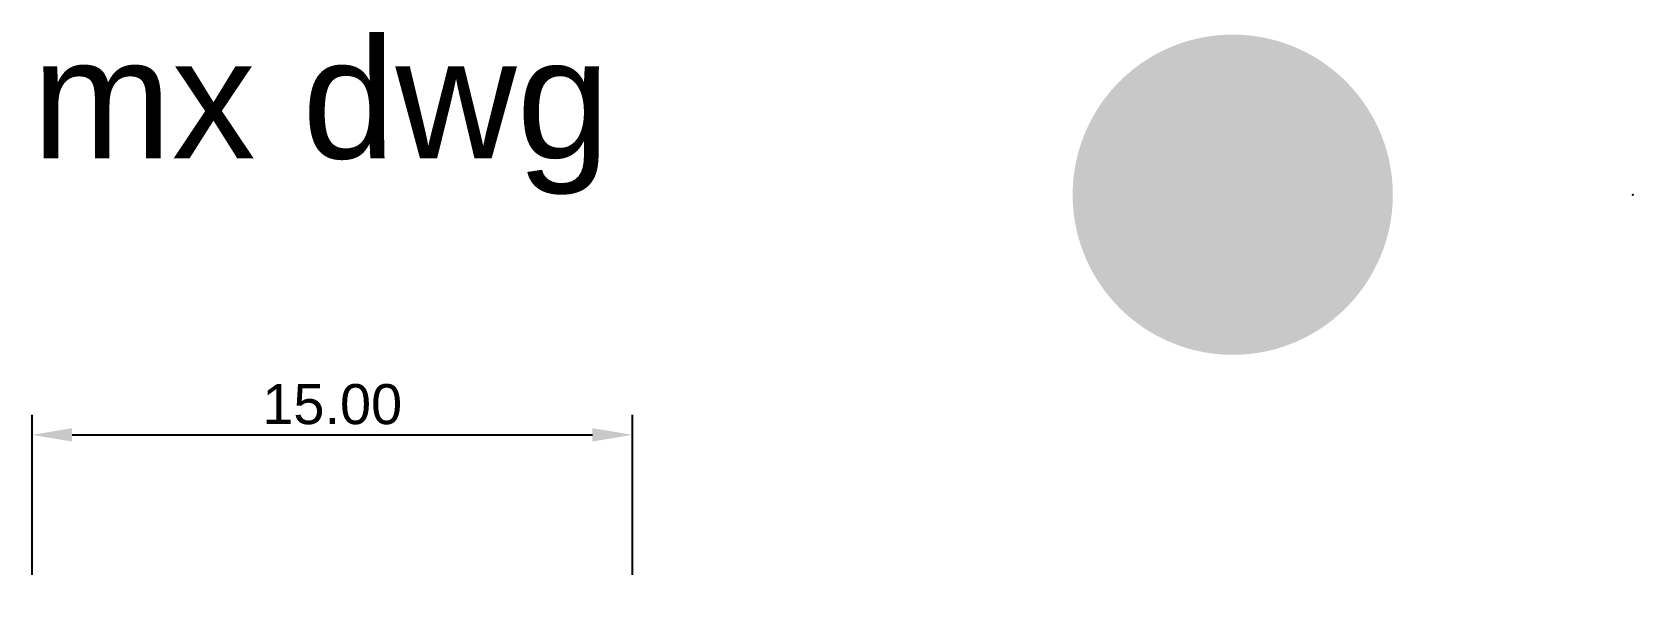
# Model space of a CAD drawing. Header units: millimetres. Extents: x 0 to 40, y -10 to 4.1.
import ezdxf

# ---------------------------------------------------------------- set-up
doc = ezdxf.new("R2010")
doc.units = ezdxf.units.MM
doc.layers.add('DwgParent', color=7, linetype='Continuous', true_color=0x4682b4)
doc.layers.add('DwgParent$DwgChild', color=7, linetype='Continuous', true_color=0xdaa520)
doc.styles.add('Default', font='arial.ttf')
doc.dimstyles.new('Default', dxfattribs={"dimtxt": 1, "dimasz": 1, "dimexe": 0.5, "dimexo": 0.5, "dimgap": 0.25, "dimtad": 1, "dimtoh": 1, "dimzin": 1, "dimdsep": 46, "dimtxsty": 'Default', "dimcen": 0.5, "dimazin": 1, "dimtfac": 1, "dimtdec": 4, "dimtix": 1, "dimtofl": 0, "dimtmove": 1, "dimatfit": 3, "dimfxl": 1, "dimtolj": 1, "dimtzin": 1, "dimarcsym": 0})

# ---------------------------------------------------------------- blocks, each defined once
blk = doc.blocks.new('*D1')
at = {"layer": 'Defpoints', "color": 0}
for p in [(15, -6), (0, -10), (15, -10)]:
    blk.add_point(p, dxfattribs=at)
at = {"layer": 'DwgParent$DwgChild', "color": 0, "lineweight": -2}
for p, q in [((0, -9.5), (0, -5.5)), ((15, -9.5), (15, -5.5)), ((1, -6), (14, -6))]:
    blk.add_line(p, q, dxfattribs=at)
at = {"layer": 'DwgParent$DwgChild', "color": 0}
for points in [[(1, -5.833), (1, -6.167), (0, -6)], [(14, -6.167), (14, -5.833), (15, -6)]]:
    blk.add_solid(points, dxfattribs=at)
at = {"layer": 'DwgParent$DwgChild', "color": 0, "insert": (7.5, -5.239), "char_height": 1, "attachment_point": 5, "style": 'Default'}
blk.add_mtext('\\A1;15.00', dxfattribs=at)

msp = doc.modelspace()

# ---------------------------------------------------------------- hatches: boundary and pattern name
at = {"layer": 'DwgParent$DwgChild'}
msp.add_hatch(color=256, dxfattribs=at).paths.add_polyline_path([(34, 0), (33.999, 0.089), (33.996, 0.178), (33.991, 0.269), (33.984, 0.359), (33.975, 0.451), (33.963, 0.543), (33.949, 0.635), (33.933, 0.728), (33.915, 0.821), (33.894, 0.914), (33.871, 1.007), (33.846, 1.101), (33.818, 1.194), (33.787, 1.287), (33.754, 1.38), (33.719, 1.472), (33.681, 1.564), (33.641, 1.656), (33.598, 1.747), (33.553, 1.837), (33.505, 1.927), (33.455, 2.015), (33.403, 2.102), (33.348, 2.189), (33.291, 2.274), (33.231, 2.358), (33.169, 2.44), (33.105, 2.521), (33.039, 2.601), (32.971, 2.678), (32.901, 2.754), (32.828, 2.828), (32.754, 2.901), (32.678, 2.971), (32.601, 3.039), (32.521, 3.105), (32.44, 3.169), (32.358, 3.231), (32.274, 3.291), (32.189, 3.348), (32.102, 3.403), (32.015, 3.455), (31.927, 3.505), (31.837, 3.553), (31.747, 3.598), (31.656, 3.641), (31.564, 3.681), (31.472, 3.719), (31.38, 3.754), (31.287, 3.787), (31.194, 3.818), (31.101, 3.846), (31.007, 3.871), (30.914, 3.894), (30.821, 3.915), (30.728, 3.933), (30.635, 3.949), (30.543, 3.963), (30.451, 3.975), (30.359, 3.984), (30.269, 3.991), (30.178, 3.996), (30.089, 3.999), (30, 4), (29.911, 3.999), (29.822, 3.996), (29.731, 3.991), (29.641, 3.984), (29.549, 3.975), (29.457, 3.963), (29.365, 3.949), (29.272, 3.933), (29.179, 3.915), (29.086, 3.894), (28.993, 3.871), (28.899, 3.846), (28.806, 3.818), (28.713, 3.787), (28.62, 3.754), (28.528, 3.719), (28.436, 3.681), (28.344, 3.641), (28.253, 3.598), (28.163, 3.553), (28.073, 3.505), (27.985, 3.455), (27.898, 3.403), (27.811, 3.348), (27.726, 3.291), (27.642, 3.231), (27.56, 3.169), (27.479, 3.105), (27.399, 3.039), (27.322, 2.971), (27.246, 2.901), (27.172, 2.828), (27.099, 2.754), (27.029, 2.678), (26.961, 2.601), (26.895, 2.521), (26.831, 2.44), (26.769, 2.358), (26.709, 2.274), (26.652, 2.189), (26.597, 2.102), (26.545, 2.015), (26.495, 1.927), (26.447, 1.837), (26.402, 1.747), (26.359, 1.656), (26.319, 1.564), (26.281, 1.472), (26.246, 1.38), (26.213, 1.287), (26.182, 1.194), (26.154, 1.101), (26.129, 1.007), (26.106, 0.914), (26.085, 0.821), (26.067, 0.728), (26.051, 0.635), (26.037, 0.543), (26.025, 0.451), (26.016, 0.359), (26.009, 0.269), (26.004, 0.178), (26.001, 0.089), (26, 0), (26.001, -0.089), (26.004, -0.178), (26.009, -0.269), (26.016, -0.359), (26.025, -0.451), (26.037, -0.543), (26.051, -0.635), (26.067, -0.728), (26.085, -0.821), (26.106, -0.914), (26.129, -1.007), (26.154, -1.101), (26.182, -1.194), (26.213, -1.287), (26.246, -1.38), (26.281, -1.472), (26.319, -1.564), (26.359, -1.656), (26.402, -1.747), (26.447, -1.837), (26.495, -1.927), (26.545, -2.015), (26.597, -2.102), (26.652, -2.189), (26.709, -2.274), (26.769, -2.358), (26.831, -2.44), (26.895, -2.521), (26.961, -2.601), (27.029, -2.678), (27.099, -2.754), (27.172, -2.828), (27.246, -2.901), (27.322, -2.971), (27.399, -3.039), (27.479, -3.105), (27.56, -3.169), (27.642, -3.231), (27.726, -3.291), (27.811, -3.348), (27.898, -3.403), (27.985, -3.455), (28.073, -3.505), (28.163, -3.553), (28.253, -3.598), (28.344, -3.641), (28.436, -3.681), (28.528, -3.719), (28.62, -3.754), (28.713, -3.787), (28.806, -3.818), (28.899, -3.846), (28.993, -3.871), (29.086, -3.894), (29.179, -3.915), (29.272, -3.933), (29.365, -3.949), (29.457, -3.963), (29.549, -3.975), (29.641, -3.984), (29.731, -3.991), (29.822, -3.996), (29.911, -3.999), (30, -4), (30.089, -3.999), (30.178, -3.996), (30.269, -3.991), (30.359, -3.984), (30.451, -3.975), (30.543, -3.963), (30.635, -3.949), (30.728, -3.933), (30.821, -3.915), (30.914, -3.894), (31.007, -3.871), (31.101, -3.846), (31.194, -3.818), (31.287, -3.787), (31.38, -3.754), (31.472, -3.719), (31.564, -3.681), (31.656, -3.641), (31.747, -3.598), (31.837, -3.553), (31.927, -3.505), (32.015, -3.455), (32.102, -3.403), (32.189, -3.348), (32.274, -3.291), (32.358, -3.231), (32.44, -3.169), (32.521, -3.105), (32.601, -3.039), (32.678, -2.971), (32.754, -2.901), (32.828, -2.828), (32.901, -2.754), (32.971, -2.678), (33.039, -2.601), (33.105, -2.521), (33.169, -2.44), (33.231, -2.358), (33.291, -2.274), (33.348, -2.189), (33.403, -2.102), (33.455, -2.015), (33.505, -1.927), (33.553, -1.837), (33.598, -1.747), (33.641, -1.656), (33.681, -1.564), (33.719, -1.472), (33.754, -1.38), (33.787, -1.287), (33.818, -1.194), (33.846, -1.101), (33.871, -1.007), (33.894, -0.914), (33.915, -0.821), (33.933, -0.728), (33.949, -0.635), (33.963, -0.543), (33.975, -0.451), (33.984, -0.359), (33.991, -0.269), (33.996, -0.178), (33.999, -0.089)], flags=0)

# ---------------------------------------------------------------- linework, layer by layer
at = {"layer": 'DwgParent$DwgChild', "color": 112, "true_color": 0x0ac85a, "transparency": 33554687}
msp.add_point((40, 0), dxfattribs=at)

# ---------------------------------------------------------------- texts
at = {"layer": 'DwgParent', "insert": (0, 0), "char_height": 3, "width": 35.16667, "attachment_point": 7, "style": 'Default'}
msp.add_mtext('mx dwg', dxfattribs=at)

# ---------------------------------------------------------------- dimensions: what is measured, and where the dimension line sits
at = {"layer": 'DwgParent$DwgChild'}
dim = msp.add_linear_dim(base=(15, -6), p1=(0, -10), p2=(15, -10), text='15.00', dimstyle='Default', override={"dimscale": 1, "dimtih": 0, "dimtoh": 0, "dimlfac": 1, "dimsah": 0}, dxfattribs=at)
dim.commit()
dim.dimension.update_dxf_attribs({"geometry": '*D1', "text_midpoint": (7.5, -5.239)})

doc.saveas('drawing.dxf')
